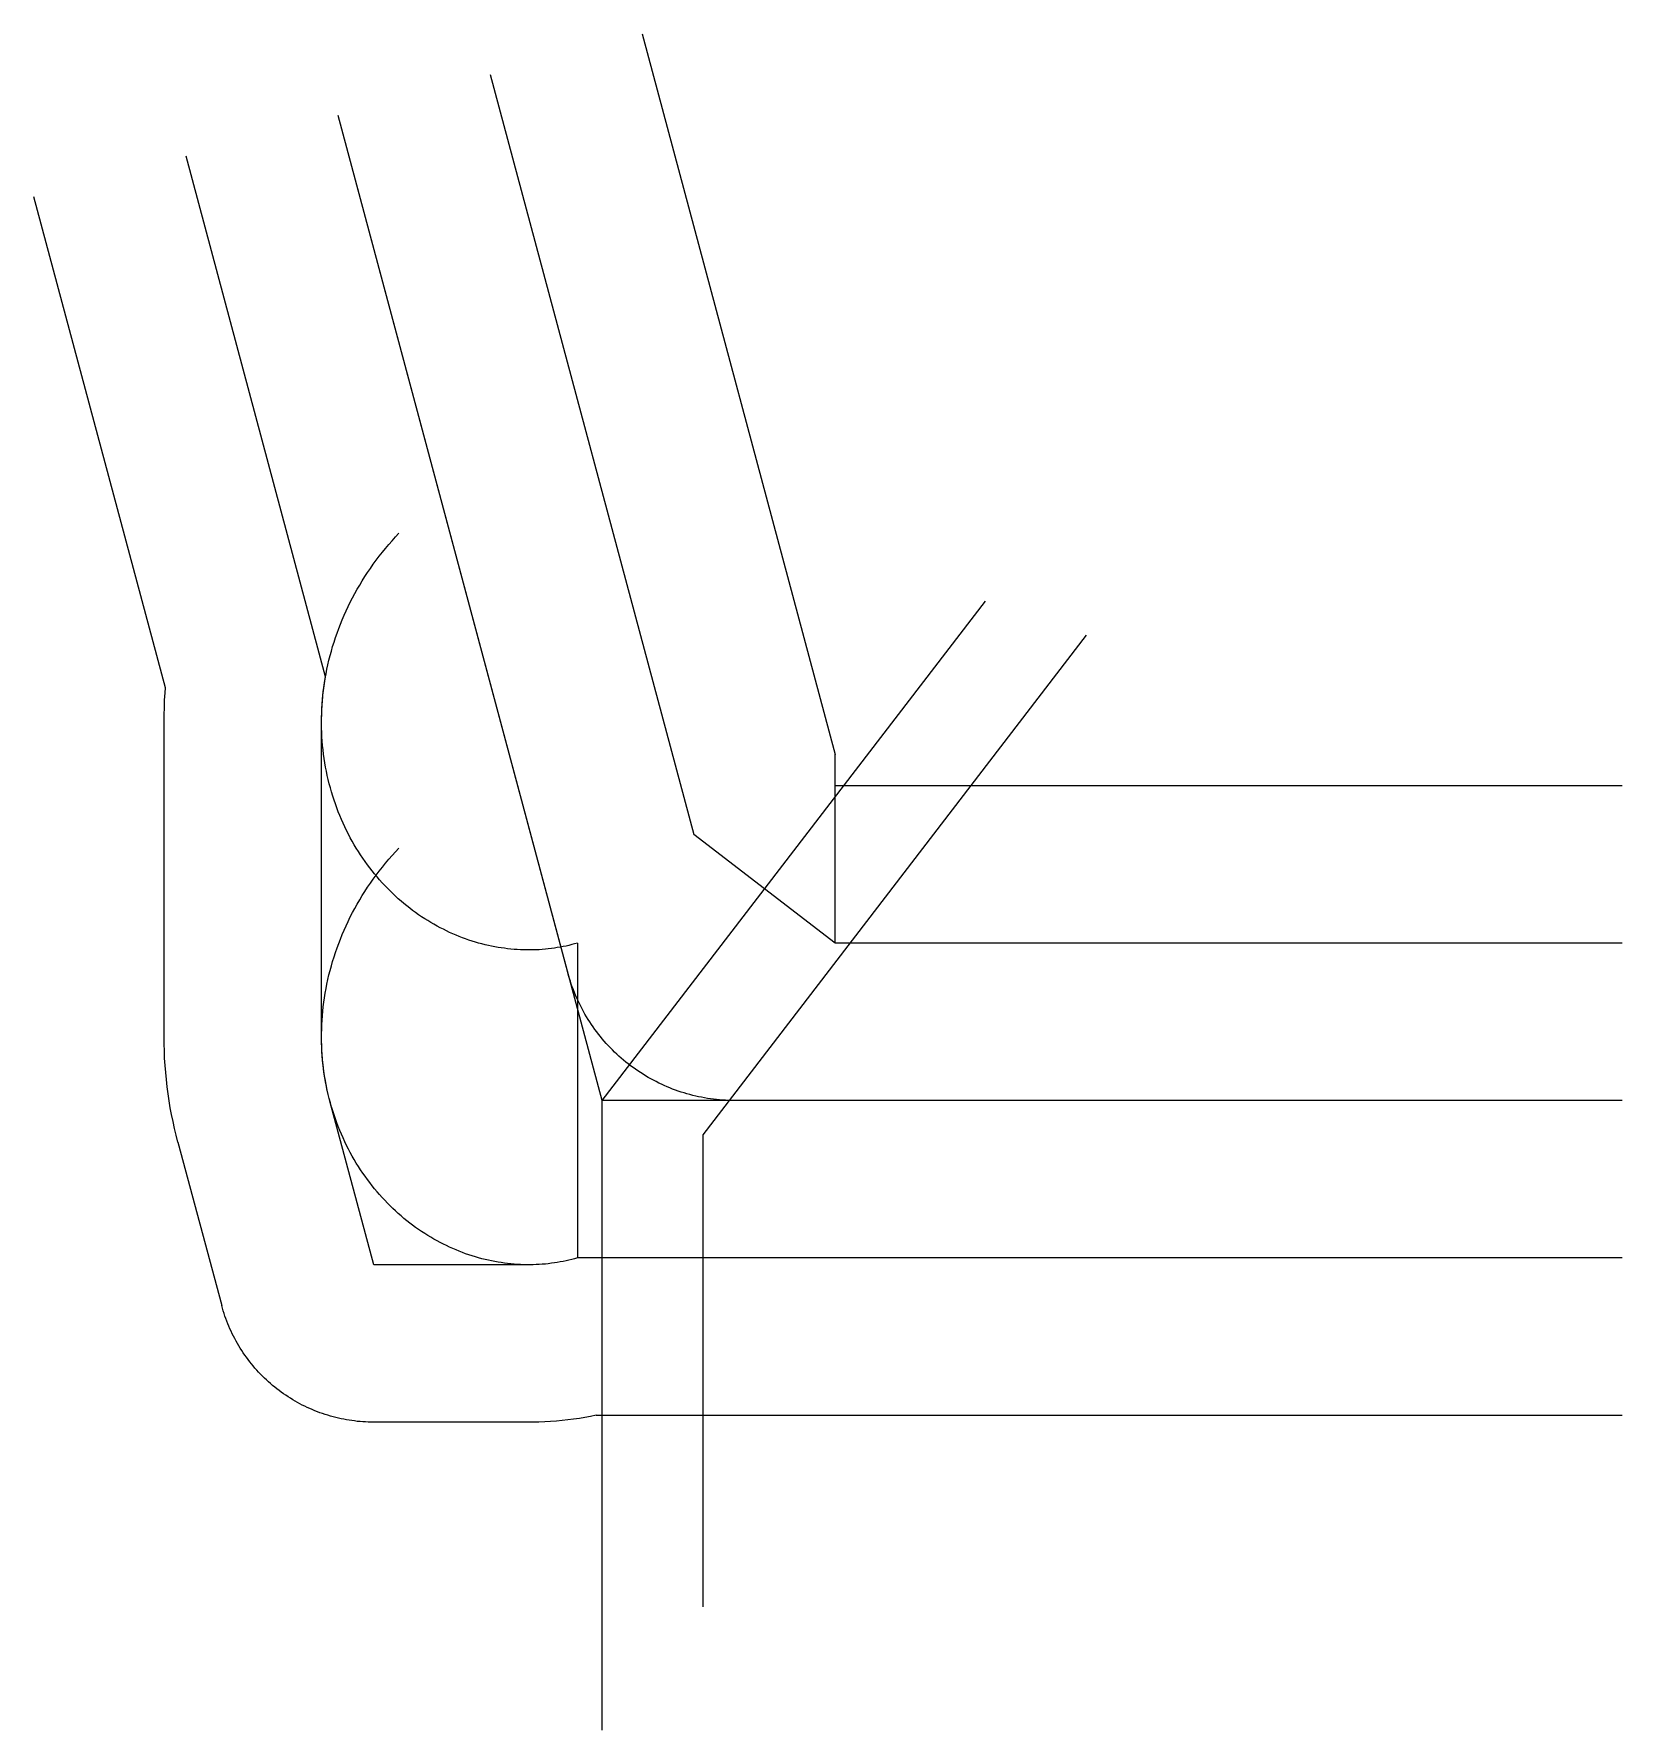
# Model space of a CAD drawing. Header units: metres. Extents: x -8355 to 15000, y -9260 to 15687.
import ezdxf

# ---------------------------------------------------------------- set-up
doc = ezdxf.new("R2010")
doc.units = ezdxf.units.M

msp = doc.modelspace()

# ---------------------------------------------------------------- linework, layer by layer
at = {"color": 1}
for p, q in [((590, 15687), (3430, 5088)), ((-1646, 15088), (1348, 3912)), ((0, 0), (-3882, 14489)), ((-4067, 6232), (-6118, 13890)), ((-6419, 6069), (-8355, 13291)), ((-6440, 938), (-6440, 5568)), ((-4125, 938), (-4125, 5568)), ((3430, 4630), (3430, 5088)), ((15000, 4630), (3430, 4630)), ((3430, 2315), (3430, 4630)), ((3430, 2315), (1348, 3912)), ((-363, 2315), (-363, -2315)), ((15000, 2315), (3430, 2315)), ((15000, 0), (0, 0)), ((-3357, -2416), (-4001, -11)), ((-6237, -611), (-5593, -3015)), ((-1077, -2416), (-3357, -2416)), ((15000, -2315), (-363, -2315)), ((-1077, -4731), (-3357, -4731)), ((-86, -4630), (15000, -4630))]:
    msp.add_line(p, q, dxfattribs=at)
for points in [[(15000, 0), (1948, 0), (1904, 0), (1859, 2), (1815, 3), (1771, 6), (1727, 10), (1683, 14), (1639, 19), (1595, 25), (1551, 31), (1507, 39), (1464, 47), (1420, 55), (1377, 65), (1334, 75), (1291, 86), (1248, 98), (1206, 111), (1163, 124), (1121, 138), (1080, 153), (1038, 169), (997, 185), (956, 202), (915, 219), (875, 238), (835, 257), (795, 277), (756, 297), (717, 318), (679, 340), (640, 363), (603, 386), (565, 410), (528, 434), (492, 459), (456, 485), (420, 511), (385, 538), (350, 566), (316, 594), (282, 623), (249, 652), (217, 682), (184, 712), (153, 744), (122, 775), (91, 807), (61, 840), (32, 873), (3, 907), (-25, 941), (-53, 976), (-79, 1011), (-106, 1046), (-132, 1083), (-157, 1119), (-181, 1156), (-205, 1193), (-228, 1231), (-251, 1269), (-272, 1308), (-294, 1347), (-314, 1386), (-334, 1426), (-353, 1466), (-371, 1506), (-389, 1547), (-406, 1588), (-422, 1629), (-438, 1670), (-452, 1712), (-466, 1754), (-480, 1796), (-492, 1839), (-504, 1882), (-504, 1882), (-3882, 14489)], [(-363, 2315), (-404, 2303), (-445, 2292), (-487, 2282), (-529, 2272), (-572, 2264), (-614, 2255), (-658, 2248), (-701, 2241), (-745, 2235), (-790, 2230), (-834, 2225), (-879, 2221), (-924, 2218), (-970, 2216), (-1015, 2214), (-1061, 2214), (-1107, 2214), (-1153, 2215), (-1200, 2217), (-1247, 2219), (-1294, 2223), (-1341, 2227), (-1388, 2232), (-1435, 2238), (-1482, 2245), (-1530, 2252), (-1577, 2261), (-1625, 2270), (-1672, 2280), (-1720, 2291), (-1768, 2303), (-1815, 2316), (-1863, 2330), (-1911, 2345), (-1958, 2360), (-2006, 2377), (-2053, 2394), (-2100, 2413), (-2147, 2432), (-2194, 2452), (-2241, 2473), (-2288, 2495), (-2334, 2518), (-2381, 2541), (-2427, 2566), (-2472, 2591), (-2518, 2618), (-2563, 2645), (-2608, 2673), (-2653, 2703), (-2697, 2733), (-2741, 2764), (-2785, 2795), (-2828, 2828), (-2870, 2862), (-2913, 2896), (-2955, 2932), (-2996, 2968), (-3037, 3005), (-3078, 3043), (-3118, 3082), (-3157, 3121), (-3196, 3162), (-3234, 3203), (-3272, 3245), (-3309, 3288), (-3346, 3332), (-3381, 3376), (-3417, 3422), (-3451, 3468), (-3485, 3515), (-3518, 3562), (-3551, 3611), (-3583, 3660), (-3614, 3710), (-3644, 3760), (-3673, 3812), (-3702, 3864), (-3730, 3916), (-3757, 3970), (-3783, 4024), (-3808, 4079), (-3833, 4134), (-3856, 4190), (-3879, 4246), (-3901, 4303), (-3922, 4361), (-3941, 4419), (-3960, 4478), (-3978, 4538), (-3995, 4597), (-4011, 4658), (-4026, 4719), (-4040, 4780), (-4053, 4842), (-4065, 4904), (-4076, 4966), (-4086, 5029), (-4095, 5093), (-4102, 5156), (-4109, 5220), (-4114, 5285), (-4119, 5350), (-4122, 5414), (-4124, 5480), (-4125, 5545), (-4125, 5611), (-4123, 5677), (-4121, 5743), (-4117, 5809), (-4113, 5876), (-4107, 5942), (-4099, 6009), (-4091, 6075), (-4081, 6142), (-4071, 6209), (-4059, 6276), (-4046, 6343), (-4031, 6409), (-4016, 6476), (-3999, 6543), (-3981, 6609), (-3962, 6676), (-3941, 6742), (-3919, 6808), (-3896, 6874), (-3872, 6940), (-3847, 7005), (-3820, 7071), (-3793, 7136), (-3764, 7200), (-3733, 7265), (-3702, 7329), (-3669, 7393), (-3635, 7456), (-3600, 7519), (-3564, 7581), (-3527, 7643), (-3488, 7705), (-3448, 7766), (-3407, 7826), (-3365, 7886), (-3321, 7946), (-3277, 8004), (-3231, 8063), (-3184, 8120), (-3136, 8177), (-3087, 8233), (-3037, 8289), (-2986, 8343), (-2986, 8343)], [(0, -9260), (0, 0), (5637, 7346)], [(7119, 6843), (1482, -503), (1482, -7448)], [(-6440, 5568), (-6439, 5674), (-6436, 5781), (-6432, 5887), (-6425, 5994), (-6419, 6069)], [(-4125, 5568), (-4124, 5634), (-4123, 5700), (-4120, 5766), (-4116, 5832), (-4111, 5899), (-4104, 5965), (-4097, 6032), (-4088, 6099), (-4078, 6166), (-4067, 6232)], [(-363, -2315), (-404, -2327), (-445, -2338), (-487, -2348), (-529, -2358), (-572, -2366), (-614, -2375), (-658, -2382), (-701, -2389), (-745, -2395), (-790, -2400), (-834, -2405), (-879, -2409), (-924, -2412), (-970, -2414), (-1015, -2416), (-1061, -2416), (-1107, -2416), (-1153, -2415), (-1200, -2413), (-1247, -2411), (-1294, -2407), (-1341, -2403), (-1388, -2398), (-1435, -2392), (-1482, -2385), (-1530, -2378), (-1577, -2369), (-1625, -2360), (-1672, -2350), (-1720, -2339), (-1768, -2327), (-1815, -2314), (-1863, -2300), (-1911, -2285), (-1958, -2270), (-2006, -2253), (-2053, -2236), (-2100, -2217), (-2147, -2198), (-2194, -2178), (-2241, -2157), (-2288, -2135), (-2334, -2112), (-2381, -2089), (-2427, -2064), (-2472, -2039), (-2518, -2012), (-2563, -1985), (-2608, -1957), (-2653, -1927), (-2697, -1897), (-2741, -1866), (-2785, -1835), (-2828, -1802), (-2870, -1768), (-2913, -1734), (-2955, -1698), (-2996, -1662), (-3037, -1625), (-3078, -1587), (-3118, -1548), (-3157, -1509), (-3196, -1468), (-3234, -1427), (-3272, -1385), (-3309, -1342), (-3346, -1298), (-3381, -1254), (-3417, -1208), (-3451, -1162), (-3485, -1115), (-3518, -1068), (-3551, -1019), (-3583, -970), (-3614, -920), (-3644, -870), (-3673, -818), (-3702, -766), (-3730, -714), (-3757, -660), (-3783, -606), (-3808, -551), (-3833, -496), (-3856, -440), (-3879, -384), (-3901, -327), (-3922, -269), (-3941, -211), (-3960, -152), (-3978, -92), (-3995, -33), (-4011, 28), (-4026, 89), (-4040, 150), (-4053, 212), (-4065, 274), (-4076, 336), (-4086, 399), (-4095, 463), (-4102, 526), (-4109, 590), (-4114, 655), (-4119, 720), (-4122, 784), (-4124, 850), (-4125, 915), (-4125, 981), (-4123, 1047), (-4121, 1113), (-4117, 1179), (-4113, 1246), (-4107, 1312), (-4099, 1379), (-4091, 1445), (-4081, 1512), (-4071, 1579), (-4059, 1646), (-4046, 1713), (-4031, 1779), (-4016, 1846), (-3999, 1913), (-3981, 1979), (-3962, 2046), (-3941, 2112), (-3919, 2178), (-3896, 2244), (-3872, 2310), (-3847, 2375), (-3820, 2441), (-3793, 2506), (-3764, 2570), (-3733, 2635), (-3702, 2699), (-3669, 2763), (-3635, 2826), (-3600, 2889), (-3564, 2951), (-3527, 3013), (-3488, 3075), (-3448, 3136), (-3407, 3196), (-3365, 3256), (-3321, 3316), (-3277, 3374), (-3231, 3433), (-3184, 3490), (-3136, 3547), (-3087, 3603), (-3037, 3659), (-2986, 3713), (-2986, 3713)], [(-6237, -611), (-6263, -511), (-6287, -411), (-6309, -310), (-6330, -208), (-6349, -106), (-6366, -4), (-6382, 99), (-6395, 203), (-6407, 307), (-6417, 411), (-6425, 516), (-6432, 621), (-6436, 727), (-6439, 832), (-6440, 938)], [(-4001, -11), (-4017, 49), (-4031, 110), (-4045, 171), (-4058, 233), (-4069, 296), (-4080, 358), (-4089, 422), (-4097, 485), (-4105, 549), (-4111, 613), (-4116, 678), (-4120, 742), (-4123, 807), (-4124, 873), (-4125, 938)], [(-363, -2315), (-404, -2327), (-445, -2338), (-487, -2348), (-529, -2358), (-572, -2366), (-614, -2375), (-658, -2382), (-701, -2389), (-745, -2395), (-790, -2400), (-834, -2405), (-879, -2409), (-924, -2412), (-970, -2414), (-1015, -2416), (-1061, -2416), (-1077, -2416)], [(-3357, -4731), (-3397, -4731), (-3437, -4730), (-3478, -4728), (-3518, -4726), (-3558, -4722), (-3599, -4719), (-3639, -4714), (-3679, -4709), (-3719, -4703), (-3759, -4696), (-3798, -4689), (-3838, -4681), (-3877, -4672), (-3917, -4663), (-3956, -4652), (-3995, -4642), (-4034, -4630), (-4072, -4618), (-4110, -4605), (-4148, -4592), (-4186, -4578), (-4224, -4563), (-4261, -4547), (-4298, -4531), (-4335, -4514), (-4372, -4497), (-4408, -4479), (-4444, -4460), (-4479, -4441), (-4514, -4421), (-4549, -4401), (-4583, -4380), (-4618, -4358), (-4651, -4336), (-4685, -4313), (-4717, -4289), (-4750, -4265), (-4782, -4241), (-4814, -4215), (-4845, -4190), (-4875, -4163), (-4906, -4137), (-4936, -4109), (-4965, -4082), (-4994, -4053), (-5022, -4024), (-5050, -3995), (-5077, -3965), (-5104, -3935), (-5130, -3904), (-5156, -3873), (-5181, -3842), (-5206, -3809), (-5230, -3777), (-5253, -3744), (-5276, -3711), (-5298, -3677), (-5320, -3643), (-5341, -3609), (-5362, -3574), (-5381, -3539), (-5401, -3503), (-5419, -3467), (-5437, -3431), (-5455, -3395), (-5472, -3358), (-5488, -3321), (-5503, -3283), (-5518, -3246), (-5532, -3208), (-5546, -3170), (-5558, -3132), (-5571, -3093), (-5582, -3054), (-5593, -3015)], [(-86, -4630), (-168, -4646), (-251, -4661), (-334, -4675), (-418, -4687), (-502, -4698), (-587, -4707), (-672, -4715), (-757, -4721), (-843, -4726), (-929, -4729), (-1015, -4731), (-1077, -4731)]]:
    msp.add_lwpolyline(points, dxfattribs=at)

doc.saveas('drawing.dxf')
